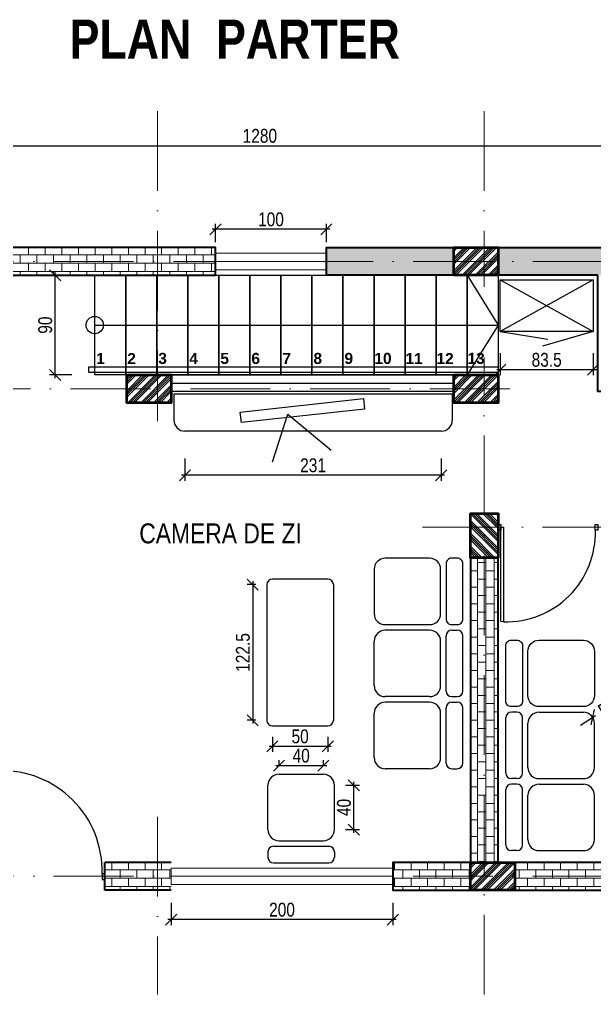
# Model space of a CAD drawing. Header units: centimetres. Extents: x 6698 to 10788, y -16856 to -14452.
# Drawn here: x 7305 to 7824, y -15632 to -14752 of the extents above; entities that cross this region are included whole.
import ezdxf

# ---------------------------------------------------------------- set-up
doc = ezdxf.new("R2010")
doc.units = ezdxf.units.CM
doc.header["$MEASUREMENT"] = 0
doc.linetypes.add('ACAD_ISO10W100', pattern=[18, 12, -3, 0, -3])
doc.layers.get('Defpoints').update_dxf_attribs({"color": 3, "lineweight": 50})
for name, color, linetype, lineweight in [('axe', 1, 'ACAD_ISO10W100', 15), ('caramida', 20, 'Continuous', 35), ('cotare', 64, 'Continuous', 20), ('ferestre', 140, 'Continuous', 9), ('hasura', 252, 'Continuous', 9), ('mobila sufragerie', 210, 'Continuous', 25), ('mobilier birou', 181, 'Continuous', 25), ('perete rigips', 31, 'Continuous', 25), ('scara', 133, 'Continuous', 25), ('stalp', 5, 'Continuous', 50), ('text', 7, 'Continuous', 30), ('usa', 23, 'Continuous', 15)]:
    doc.layers.add(name, color=color, linetype=linetype, lineweight=lineweight)
doc.styles.add('arial dan', font='arial.ttf', dxfattribs={"width": 0.8})
doc.styles.add('arial narow', font='ARIALN.TTF')
doc.styles.get("Standard").update_dxf_attribs({"font": 'arial.ttf'})
doc.linetypes.add('BATTING', pattern='A,0.0001,-0.1,[134,ltypeshp.shx,S=0.1,R=0,X=-0.1,Y=0],-0.2,[134,ltypeshp.shx,S=0.1,R=180,X=0.1,Y=0],-0.1', length=0.4001)
doc.dimstyles.new('1la50', dxfattribs={"dimtxt": 12.5, "dimasz": 10, "dimexe": 5, "dimexo": 10, "dimgap": 2.5, "dimtad": 1, "dimdec": 1, "dimrnd": 0.5, "dimzin": 12, "dimdsep": 46, "dimtxsty": 'arial dan', "dimblk": 'OBLIQUE', "dimcen": 3, "dimdle": 3, "dimclrd": 256, "dimclre": 256, "dimclrt": 256, "dimadec": 0, "dimazin": 0, "dimtfac": 0.433333, "dimtdec": 1, "dimtmove": 2, "dimatfit": 2, "dimldrblk": 'OPEN30', "dimfxl": 15, "dimfxlon": 1, "dimtolj": 1, "dimtzin": 0, "dimarcsym": 0})
pattern_1 = [(0, (-2339.137, -1847.037), (0, 7.5), []), (90, (-2339.137, -1847.037), (-15, 9e-16), [7.5, -7.5]), (90, (-2331.637, -1847.037), (-15, 9e-16), [-7.5, 7.5])]

# ---------------------------------------------------------------- blocks, each defined once
blk = doc.blocks.new('usa 90cm')
at = {"layer": 'usa', "lineweight": 25}
for points in [[(0, -5.13), (-2.34, -5.13), (-2.34, 0), (0, 0)], [(-87.66, -5.13), (-90, -5.13), (-90, 0), (-87.66, 0)], [(-87.66, -87.65), (-87.66, -2.57), (-85.14, -2.57), (-85.14, -87.77)]]:
    blk.add_lwpolyline(points, close=True, dxfattribs=at)
blk.add_arc((-82.81, -7.42), 80.51, 268.34574, 1.62651, dxfattribs=at)
blk = doc.blocks.new('usa intrare100cm')
at = {"layer": 'usa', "lineweight": 25}
for points in [[(9644.83, -13525.03), (9645.12, -13620.23), (9647.65, -13620.23), (9647.36, -13524.91)], [(9645.12, -13617.66), (9642.78, -13617.66), (9642.78, -13622.79), (9645.12, -13622.79)], [(9742.78, -13617.95), (9740.44, -13617.95), (9740.44, -13623.08), (9742.78, -13623.08)]]:
    blk.add_lwpolyline(points, close=True, dxfattribs=at)
blk.add_arc((9649.97, -13615.38), 90.51, 358.37349, 91.65426, dxfattribs=at)
blk = doc.blocks.new('masa sufragerie')
at = {"layer": 'mobila sufragerie'}
for p, q in [((9922.46, -12371.53), (9872.46, -12371.53)), ((9867.46, -12376.53), (9867.46, -12499.03)), ((9927.46, -12376.53), (9927.46, -12499.03)), ((9872.46, -12504.03), (9922.46, -12504.03))]:
    blk.add_line(p, q, dxfattribs=at)
for centre, start, end in [((9872.46, -12376.53), 90, 180), ((9922.46, -12376.53), 0, 90), ((9872.46, -12499.03), 180, 270), ((9922.46, -12499.03), 270, 0)]:
    blk.add_arc(centre, 5, start, end, dxfattribs=at)
blk = doc.blocks.new('canapea')
at = {"layer": 'mobila sufragerie'}
for p, q in [((10014.22, -12417.66), (9974.22, -12417.66)), ((10029.22, -12472.66), (10029.22, -12422.66)), ((10034.22, -12417.66), (10039.22, -12417.66)), ((10044.22, -12472.66), (10044.22, -12422.66)), ((9964.22, -12467.66), (9964.22, -12427.66)), ((10024.22, -12467.66), (10024.22, -12427.66)), ((10014.22, -12477.66), (9974.22, -12477.66)), ((10034.22, -12477.66), (10039.22, -12477.66)), ((10014.22, -12482.66), (9974.22, -12482.66)), ((10034.22, -12482.66), (10039.22, -12482.66)), ((9964.22, -12532.66), (9964.22, -12492.66)), ((10024.22, -12532.66), (10024.22, -12492.66)), ((10029.22, -12537.66), (10029.22, -12487.66)), ((10044.22, -12537.66), (10044.22, -12487.66)), ((10014.22, -12542.66), (9974.22, -12542.66)), ((10034.22, -12542.66), (10039.22, -12542.66))]:
    blk.add_line(p, q, dxfattribs=at)
for points in [[(9974.22, -12412.66), (10014.22, -12412.66, 0.414214), (10024.22, -12402.66), (10024.22, -12362.66, 0.414214), (10014.22, -12352.66), (9974.22, -12352.66, 0.414214), (9964.22, -12362.66), (9964.22, -12402.66, 0.414214)], [(10044.22, -12407.66), (10044.22, -12357.66, 0.414214), (10039.22, -12352.66), (10034.22, -12352.66, 0.414214), (10029.22, -12357.66), (10029.22, -12407.66, 0.414214), (10034.22, -12412.66), (10039.22, -12412.66, 0.414214)]]:
    blk.add_lwpolyline(points, format="xyb", close=True, dxfattribs=at)
for centre, radius, start, end in [((9974.22, -12427.66), 10, 90, 180), ((10014.22, -12427.66), 10, 0, 90), ((10034.22, -12422.66), 5, 90, 180), ((10039.22, -12422.66), 5, 0, 90), ((9974.22, -12467.66), 10, 180, 270), ((10014.22, -12467.66), 10, 270, 0), ((10034.22, -12472.66), 5, 180, 270), ((10039.22, -12472.66), 5, 270, 0), ((9974.22, -12492.66), 10, 90, 180), ((10014.22, -12492.66), 10, 0, 90), ((10034.22, -12487.66), 5, 90, 180), ((10039.22, -12487.66), 5, 0, 90), ((9974.22, -12532.66), 10, 180, 270), ((10014.22, -12532.66), 10, 270, 0), ((10034.22, -12537.66), 5, 180, 270), ((10039.22, -12537.66), 5, 270, 0)]:
    blk.add_arc(centre, radius, start, end, dxfattribs=at)
blk = doc.blocks.new('fotoliu')
at = {"layer": 'mobila sufragerie'}
for p, q in [((9878.41, -12547.66), (9918.41, -12547.66)), ((9868.41, -12597.66), (9868.41, -12557.66)), ((9928.41, -12597.66), (9928.41, -12557.66)), ((9878.41, -12607.66), (9918.41, -12607.66)), ((9868.41, -12617.66), (9868.41, -12622.66)), ((9873.41, -12612.66), (9923.41, -12612.66)), ((9928.41, -12617.66), (9928.41, -12622.66)), ((9873.41, -12627.66), (9923.41, -12627.66))]:
    blk.add_line(p, q, dxfattribs=at)
for centre, radius, start, end in [((9878.41, -12557.66), 10, 90, 180), ((9918.41, -12557.66), 10, 0, 90), ((9878.41, -12597.66), 10, 180, 270), ((9918.41, -12597.66), 10, 270, 0), ((9873.41, -12617.66), 5, 90, 180), ((9923.41, -12617.66), 5, 0, 90), ((9873.41, -12622.66), 5, 180, 270), ((9923.41, -12622.66), 5, 270, 0)]:
    blk.add_arc(centre, radius, start, end, dxfattribs=at)
blk = doc.blocks.new('dulap sub scara')
at = {"layer": 'mobila sufragerie'}
for p, q in [((10078.03, -13139.97), (10161.69, -13186.73)), ((10161.69, -13139.97), (10078.03, -13186.73)), ((10078.03, -13186.73), (10120.99, -13193.46)), ((10161.69, -13186.73), (10116.1, -13199.67))]:
    blk.add_line(p, q, dxfattribs=at)
blk.add_lwpolyline([(10078.03, -13139.97), (10161.69, -13139.97), (10161.69, -13186.73), (10078.03, -13186.73)], close=True, dxfattribs=at)
blk = doc.blocks.new('canapea birou')
at = {"layer": 'mobilier birou'}
for p, q in [((10093.03, -13530.16), (10088.03, -13530.16)), ((10113.03, -13530.16), (10153.03, -13530.16)), ((10083.03, -13585.16), (10083.03, -13535.16)), ((10098.03, -13585.16), (10098.03, -13535.16)), ((10103.03, -13580.16), (10103.03, -13540.16)), ((10163.03, -13580.16), (10163.03, -13540.16)), ((10093.03, -13590.16), (10088.03, -13590.16)), ((10093.03, -13595.16), (10088.03, -13595.16)), ((10113.03, -13590.16), (10153.03, -13590.16)), ((10113.03, -13595.16), (10153.03, -13595.16)), ((10083.03, -13650.16), (10083.03, -13600.16)), ((10098.03, -13650.16), (10098.03, -13600.16)), ((10103.03, -13645.16), (10103.03, -13605.16)), ((10163.03, -13645.16), (10163.03, -13605.16)), ((10093.03, -13655.16), (10088.03, -13655.16)), ((10113.03, -13655.16), (10153.03, -13655.16))]:
    blk.add_line(p, q, dxfattribs=at)
for points in [[(10083.03, -13520.16), (10083.03, -13470.16, -0.414214), (10088.03, -13465.16), (10093.03, -13465.16, -0.414214), (10098.03, -13470.16), (10098.03, -13520.16, -0.414214), (10093.03, -13525.16), (10088.03, -13525.16, -0.414214)], [(10153.03, -13525.16), (10113.03, -13525.16, -0.414214), (10103.03, -13515.16), (10103.03, -13475.16, -0.414214), (10113.03, -13465.16), (10153.03, -13465.16, -0.414214), (10163.03, -13475.16), (10163.03, -13515.16, -0.414214)]]:
    blk.add_lwpolyline(points, format="xyb", close=True, dxfattribs=at)
for centre, radius, start, end in [((10088.03, -13535.16), 5, 90, 180), ((10093.03, -13535.16), 5, 0, 90), ((10113.03, -13540.16), 10, 90, 180), ((10153.03, -13540.16), 10, 0, 90), ((10088.03, -13585.16), 5, 180, 270), ((10093.03, -13585.16), 5, 270, 0), ((10113.03, -13580.16), 10, 180, 270), ((10153.03, -13580.16), 10, 270, 0), ((10088.03, -13600.16), 5, 90, 180), ((10093.03, -13600.16), 5, 0, 90), ((10113.03, -13605.16), 10, 90, 180), ((10153.03, -13605.16), 10, 0, 90), ((10113.03, -13645.16), 10, 180, 270), ((10153.03, -13645.16), 10, 270, 0), ((10088.03, -13650.16), 5, 180, 270), ((10093.03, -13650.16), 5, 270, 0)]:
    blk.add_arc(centre, radius, start, end, dxfattribs=at)
blk = doc.blocks.new('TV')
at = {"layer": 'mobila sufragerie'}
blk.add_lwpolyline([(0, 0), (111.19, 12.19), (112.23, 2.69), (1.04, -9.5)], close=True, dxfattribs=at)
blk.add_lwpolyline([(29.16, -44.88), (42.95, -2.02), (82.02, -34.29)], dxfattribs=at)
blk = doc.blocks.new('masa televizor')
at = {"layer": 'mobila sufragerie'}
for p, q in [((7444.4, -15089.84), (7444.4, -15113.62)), ((7685.57, -15123.62), (7454.4, -15123.62))]:
    blk.add_line(p, q, dxfattribs=at)
blk.add_lwpolyline([(7444.4, -15089.84), (7695.57, -15089.84), (7695.57, -15113.62, 1)], format="xyb", dxfattribs=at)
for centre, start, end in [((7454.4, -15113.62), 180, 270), ((7685.57, -15113.62), 270, 0)]:
    blk.add_arc(centre, 10, start, end, dxfattribs=at)
blk.add_blockref('TV', (7504.29, -15106.31), dxfattribs=at)
blk = doc.blocks.new('_Oblique')
at = {"color": 0, "linetype": 'ByBlock', "lineweight": -2}
blk.add_line((-0.5, -0.5), (0.5, 0.5), dxfattribs=at)
blk = doc.blocks.new('*D1448')
at = {"layer": 'cotare', "lineweight": -2, "transparency": 16777216}
for p, q in [((6881.99, -14880.94), (6881.99, -14860.94)), ((8161.99, -14880.94), (8161.99, -14860.94)), ((6878.99, -14865.94), (8164.99, -14865.94))]:
    blk.add_line(p, q, dxfattribs=at)
at = {"layer": 'Defpoints', "color": 0, "transparency": 16777216}
for p in [(8161.99, -14865.94), (6881.99, -14957.86), (8161.99, -14957.86)]:
    blk.add_point(p, dxfattribs=at)
at = {"layer": 'cotare', "lineweight": -2, "transparency": 16777216, "xscale": 10, "yscale": 10, "zscale": 10, "rotation": 180}
blk.add_blockref('_Oblique', (6881.99, -14865.94), dxfattribs=at)
at = {"layer": 'cotare', "lineweight": -2, "transparency": 16777216, "xscale": 10, "yscale": 10, "zscale": 10}
blk.add_blockref('_Oblique', (8161.99, -14865.94), dxfattribs=at)
at = {"layer": 'cotare', "transparency": 16777216, "insert": (7521.99, -14857.06), "char_height": 12.5, "attachment_point": 5, "style": 'arial dan'}
blk.add_mtext('\\A1;1280', dxfattribs=at)
blk = doc.blocks.new('_Open30')
at = {"color": 0, "linetype": 'ByBlock', "lineweight": -2}
for p, q in [((-1, 0.268), (0, 0)), ((0, 0), (-1, -0.268)), ((0, 0), (-1, 0))]:
    blk.add_line(p, q, dxfattribs=at)
blk = doc.blocks.new('scara cu balustrada')
at = {"layer": 'scara'}
for points in [[(28, -90), (0, -90), (0, 0), (28, 0), (28, -90)], [(56, -90), (28, -90), (28, 0), (56, 0), (56, -90)], [(84, -90), (56, -90), (56, 0), (84, 0), (84, -90)], [(336, 0), (364, -45), (336, -90)], [(112, -90), (84, -90), (84, 0), (112, 0), (112, -90)], [(140, -90), (112, -90), (112, 0), (140, 0), (140, -90)], [(168, -90), (140, -90), (140, 0), (168, 0), (168, -90)], [(196, -90), (168, -90), (168, 0), (196, 0), (196, -90)], [(224, -90), (196, -90), (196, 0), (224, 0), (224, -90)], [(252, -90), (224, -90), (224, 0), (252, 0), (252, -90)], [(280, -90), (252, -90), (252, 0), (280, 0), (280, -90)], [(308, -90), (280, -90), (280, 0), (308, 0), (308, -90)], [(336, -90), (308, -90), (308, 0), (336, 0), (336, -90)], [(364, -90), (336, -90), (336, 0), (364, 0), (364, -90)], [(0, -45), (364, -45)], [(364, -82.96), (-5.53, -82.96), (-5.53, -87.59), (364, -87.59)]]:
    blk.add_lwpolyline(points, dxfattribs=at)
blk.add_circle((0, -45), 7.81, dxfattribs=at)
blk = doc.blocks.new('fereastra camera de zi')
at = {"layer": 'ferestre'}
for p, q in [((200, 7.5), (0, 7.5)), ((0, 7.5), (0, -7.5)), ((200, 0), (0, 0)), ((200, 7.5), (200, -7.5)), ((200, -7.5), (0, -7.5))]:
    blk.add_line(p, q, dxfattribs=at)
blk = doc.blocks.new('fereastra medie bucatarie')
at = {"layer": 'ferestre'}
for p, q in [((100, 7.5), (0, 7.5)), ((0, 7.5), (0, -7.5)), ((100, 0), (0, 0)), ((100, 7.5), (100, -7.5)), ((100, -7.5), (0, -7.5))]:
    blk.add_line(p, q, dxfattribs=at)
blk = doc.blocks.new('stalp beton')
at = {"layer": 'hasura'}
h = blk.add_hatch(dxfattribs=at)
h.set_pattern_fill('ANSI34', color=256, scale=11)
h.set_pattern_definition([(45, (-9421.124, 13347.162), (-5.833631, 5.833631), []), (45, (-9419.179, 13347.162), (-5.833631, 5.833631), []), (45, (-9417.235, 13347.162), (-5.833631, 5.833631), []), (45, (-9415.29, 13347.162), (-5.833631, 5.833631), [])])
h.paths.add_polyline_path([(40, 0), (0, 0), (0, -25), (40, -25)])
at = {"layer": 'stalp'}
blk.add_lwpolyline([(0, 0), (40, 0), (40, -25), (0, -25)], close=True, dxfattribs=at)
blk = doc.blocks.new('*D1493')
at = {"layer": 'cotare', "lineweight": -2, "transparency": 16777216}
for p, q in [((7533.32, -15399.57), (7533.32, -15413.02)), ((7583.32, -15399.57), (7583.32, -15413.02)), ((7530.32, -15408.02), (7586.32, -15408.02))]:
    blk.add_line(p, q, dxfattribs=at)
at = {"layer": 'Defpoints', "color": 0, "transparency": 16777216}
for p in [(7533.32, -15389.57), (7583.32, -15389.57), (7583.32, -15408.02)]:
    blk.add_point(p, dxfattribs=at)
at = {"layer": 'cotare', "lineweight": -2, "transparency": 16777216, "xscale": 10, "yscale": 10, "zscale": 10, "rotation": 180}
blk.add_blockref('_Oblique', (7533.32, -15408.02), dxfattribs=at)
at = {"layer": 'cotare', "lineweight": -2, "transparency": 16777216, "xscale": 10, "yscale": 10, "zscale": 10}
blk.add_blockref('_Oblique', (7583.32, -15408.02), dxfattribs=at)
at = {"layer": 'cotare', "transparency": 16777216, "insert": (7558.32, -15399.13), "char_height": 12.5, "attachment_point": 5, "style": 'arial dan'}
blk.add_mtext('\\A1;50', dxfattribs=at)
blk = doc.blocks.new('*D1495')
at = {"layer": 'cotare', "lineweight": -2, "transparency": 16777216}
for p, q in [((7515.56, -15259.07), (7515.56, -15387.57)), ((7518.32, -15262.07), (7510.56, -15262.07)), ((7518.32, -15384.57), (7510.56, -15384.57))]:
    blk.add_line(p, q, dxfattribs=at)
at = {"layer": 'Defpoints', "color": 0, "transparency": 16777216}
for p in [(7528.32, -15262.07), (7515.56, -15384.57), (7528.32, -15384.57)]:
    blk.add_point(p, dxfattribs=at)
at = {"layer": 'cotare', "lineweight": -2, "transparency": 16777216, "xscale": 10, "yscale": 10, "zscale": 10}
for p, rotation in [((7515.56, -15262.07), 90), ((7515.56, -15384.57), 270)]:
    blk.add_blockref('_Oblique', p, dxfattribs=dict(at, rotation=rotation))
at = {"layer": 'cotare', "transparency": 16777216, "insert": (7506.68, -15323.32), "char_height": 12.5, "attachment_point": 5, "rotation": 90, "style": 'arial dan'}
blk.add_mtext('\\A1;122.5', dxfattribs=at)
blk = doc.blocks.new('*D1496')
at = {"layer": 'cotare', "lineweight": -2, "transparency": 16777216}
for p, q in [((7599.27, -15443.21), (7611.78, -15443.21)), ((7606.78, -15486.21), (7606.78, -15440.21)), ((7599.27, -15483.21), (7611.78, -15483.21))]:
    blk.add_line(p, q, dxfattribs=at)
at = {"layer": 'Defpoints', "color": 0, "transparency": 16777216}
for p in [(7589.27, -15443.21), (7606.78, -15443.21), (7589.27, -15483.21)]:
    blk.add_point(p, dxfattribs=at)
at = {"layer": 'cotare', "lineweight": -2, "transparency": 16777216, "xscale": 10, "yscale": 10, "zscale": 10}
for p, rotation in [((7606.78, -15443.21), 90), ((7606.78, -15483.21), 270)]:
    blk.add_blockref('_Oblique', p, dxfattribs=dict(at, rotation=rotation))
at = {"layer": 'cotare', "transparency": 16777216, "insert": (7597.9, -15463.21), "char_height": 12.5, "attachment_point": 5, "rotation": 90, "style": 'arial dan'}
blk.add_mtext('\\A1;40', dxfattribs=at)
blk = doc.blocks.new('*D1497')
at = {"layer": 'cotare', "lineweight": -2, "transparency": 16777216}
for p, q in [((7536.27, -15425.39), (7582.27, -15425.39)), ((7539.27, -15425.39), (7539.27, -15420.39)), ((7579.27, -15425.39), (7579.27, -15420.39))]:
    blk.add_line(p, q, dxfattribs=at)
at = {"layer": 'Defpoints', "color": 0, "transparency": 16777216}
for p in [(7579.27, -15425.39), (7539.27, -15433.21), (7579.27, -15433.21)]:
    blk.add_point(p, dxfattribs=at)
at = {"layer": 'cotare', "lineweight": -2, "transparency": 16777216, "xscale": 10, "yscale": 10, "zscale": 10, "rotation": 180}
blk.add_blockref('_Oblique', (7539.27, -15425.39), dxfattribs=at)
at = {"layer": 'cotare', "lineweight": -2, "transparency": 16777216, "xscale": 10, "yscale": 10, "zscale": 10}
blk.add_blockref('_Oblique', (7579.27, -15425.39), dxfattribs=at)
at = {"layer": 'cotare', "transparency": 16777216, "insert": (7559.27, -15416.5), "char_height": 12.5, "attachment_point": 5, "style": 'arial dan'}
blk.add_mtext('\\A1;40', dxfattribs=at)
blk = doc.blocks.new('*D1509')
at = {"layer": 'cotare', "lineweight": -2, "transparency": 16777216}
for p, q in [((7584.99, -14941.36), (7478.99, -14941.36)), ((7481.99, -14952.86), (7481.99, -14936.36)), ((7581.99, -14952.86), (7581.99, -14936.36))]:
    blk.add_line(p, q, dxfattribs=at)
at = {"layer": 'Defpoints', "color": 0, "transparency": 16777216}
for p in [(7481.99, -14941.36), (7481.99, -14962.86), (7581.99, -14962.86)]:
    blk.add_point(p, dxfattribs=at)
at = {"layer": 'cotare', "lineweight": -2, "transparency": 16777216, "xscale": 10, "yscale": 10, "zscale": 10, "rotation": 180}
blk.add_blockref('_Oblique', (7481.99, -14941.36), dxfattribs=at)
at = {"layer": 'cotare', "lineweight": -2, "transparency": 16777216, "xscale": 10, "yscale": 10, "zscale": 10}
blk.add_blockref('_Oblique', (7581.99, -14941.36), dxfattribs=at)
at = {"layer": 'cotare', "transparency": 16777216, "insert": (7531.99, -14932.48), "char_height": 12.5, "attachment_point": 5, "style": 'arial dan'}
blk.add_mtext('\\A1;100', dxfattribs=at)
blk = doc.blocks.new('*D1514')
at = {"layer": 'cotare', "lineweight": -2, "transparency": 16777216}
blk.add_line((7811.37, -15388.82), (7824.83, -15380.17), dxfattribs=at)
at = {"layer": 'Defpoints', "color": 0, "transparency": 16777216}
for p in [(7822.31, -15381.79), (7813.89, -15387.2)]:
    blk.add_point(p, dxfattribs=at)
at = {"layer": 'cotare', "lineweight": -2, "transparency": 16777216, "xscale": 10, "yscale": 10, "zscale": 10, "rotation": 32.68908811467763}
blk.add_blockref('_Oblique', (7822.31, -15381.79), dxfattribs=at)
at = {"layer": 'cotare', "transparency": 16777216, "insert": (7839.78, -15370.58), "char_height": 12.5, "attachment_point": 5, "rotation": 32.68909, "style": 'arial dan'}
blk.add_mtext('\\A1;R10', dxfattribs=at)
blk = doc.blocks.new('*D1515')
at = {"layer": 'cotare', "lineweight": -2, "transparency": 16777216}
for p, q in [((7454.4, -15148.33), (7454.4, -15168.33)), ((7685.57, -15148.33), (7685.57, -15168.33)), ((7688.57, -15163.33), (7451.4, -15163.33))]:
    blk.add_line(p, q, dxfattribs=at)
at = {"layer": 'Defpoints', "color": 0, "transparency": 16777216}
for p in [(7454.4, -15123.62), (7685.57, -15123.62), (7454.4, -15163.33)]:
    blk.add_point(p, dxfattribs=at)
at = {"layer": 'cotare', "lineweight": -2, "transparency": 16777216, "xscale": 10, "yscale": 10, "zscale": 10, "rotation": 180}
blk.add_blockref('_Oblique', (7454.4, -15163.33), dxfattribs=at)
at = {"layer": 'cotare', "lineweight": -2, "transparency": 16777216, "xscale": 10, "yscale": 10, "zscale": 10}
blk.add_blockref('_Oblique', (7685.57, -15163.33), dxfattribs=at)
at = {"layer": 'cotare', "transparency": 16777216, "insert": (7569.98, -15154.45), "char_height": 12.5, "attachment_point": 5, "style": 'arial dan'}
blk.add_mtext('\\A1;231', dxfattribs=at)
blk = doc.blocks.new('*D1516')
at = {"layer": 'cotare', "lineweight": -2, "transparency": 16777216}
for p, q in [((7441.99, -15549.44), (7441.99, -15569.44)), ((7641.99, -15549.44), (7641.99, -15569.44)), ((7644.99, -15564.44), (7438.99, -15564.44))]:
    blk.add_line(p, q, dxfattribs=at)
at = {"layer": 'Defpoints', "color": 0, "transparency": 16777216}
for p in [(7441.99, -15532.86), (7641.99, -15532.86), (7441.99, -15564.44)]:
    blk.add_point(p, dxfattribs=at)
at = {"layer": 'cotare', "lineweight": -2, "transparency": 16777216, "xscale": 10, "yscale": 10, "zscale": 10, "rotation": 180}
blk.add_blockref('_Oblique', (7441.99, -15564.44), dxfattribs=at)
at = {"layer": 'cotare', "lineweight": -2, "transparency": 16777216, "xscale": 10, "yscale": 10, "zscale": 10}
blk.add_blockref('_Oblique', (7641.99, -15564.44), dxfattribs=at)
at = {"layer": 'cotare', "transparency": 16777216, "insert": (7541.99, -15555.56), "char_height": 12.5, "attachment_point": 5, "style": 'arial dan'}
blk.add_mtext('\\A1;200', dxfattribs=at)
blk = doc.blocks.new('*D1524')
at = {"layer": 'cotare', "lineweight": -2, "transparency": 16777216}
for p, q in [((7352.29, -14982.86), (7332.29, -14982.86)), ((7337.29, -15075.86), (7337.29, -14979.86)), ((7352.29, -15072.86), (7332.29, -15072.86))]:
    blk.add_line(p, q, dxfattribs=at)
at = {"layer": 'Defpoints', "color": 0, "transparency": 16777216}
for p in [(7337.29, -14982.86), (7372.99, -14982.86), (7372.99, -15072.86)]:
    blk.add_point(p, dxfattribs=at)
at = {"layer": 'cotare', "lineweight": -2, "transparency": 16777216, "xscale": 10, "yscale": 10, "zscale": 10}
for p, rotation in [((7337.29, -14982.86), 90), ((7337.29, -15072.86), 270)]:
    blk.add_blockref('_Oblique', p, dxfattribs=dict(at, rotation=rotation))
at = {"layer": 'cotare', "transparency": 16777216, "insert": (7328.4, -15027.86), "char_height": 12.5, "attachment_point": 5, "rotation": 90, "style": 'arial dan'}
blk.add_mtext('\\A1;90', dxfattribs=at)
blk = doc.blocks.new('*D1525')
at = {"layer": 'cotare', "lineweight": -2, "transparency": 16777216}
for p, q in [((7738.9, -15053.13), (7738.9, -15073.13)), ((7822.56, -15053.13), (7822.56, -15073.13)), ((7825.56, -15068.13), (7735.9, -15068.13))]:
    blk.add_line(p, q, dxfattribs=at)
at = {"layer": 'Defpoints', "color": 0, "transparency": 16777216}
for p in [(7738.9, -15033.76), (7822.56, -15033.76), (7738.9, -15068.13)]:
    blk.add_point(p, dxfattribs=at)
at = {"layer": 'cotare', "lineweight": -2, "transparency": 16777216, "xscale": 10, "yscale": 10, "zscale": 10, "rotation": 180}
blk.add_blockref('_Oblique', (7738.9, -15068.13), dxfattribs=at)
at = {"layer": 'cotare', "lineweight": -2, "transparency": 16777216, "xscale": 10, "yscale": 10, "zscale": 10}
blk.add_blockref('_Oblique', (7822.56, -15068.13), dxfattribs=at)
at = {"layer": 'cotare', "transparency": 16777216, "insert": (7780.73, -15059.24), "char_height": 12.5, "attachment_point": 5, "style": 'arial dan'}
blk.add_mtext('\\A1;83.5', dxfattribs=at)

msp = doc.modelspace()

# ---------------------------------------------------------------- hatches: boundary and pattern name
at = {"layer": 'hasura'}
h = msp.add_hatch(dxfattribs=at)
h.set_pattern_fill('BRICK', color=256, scale=30)
h.set_pattern_definition(pattern_1)
h.paths.add_polyline_path([(7696.99, -14957.86), (7581.99, -14957.86), (7581.99, -14970.36), (7696.99, -14970.36)])
h.paths.add_polyline_path([(7696.99, -14970.36), (7581.99, -14970.36), (7581.99, -14977.86), (7581.99, -14982.86), (7696.99, -14982.86)])
h.paths.add_polyline_path([(7839.49, -14957.86), (7736.99, -14957.86), (7736.99, -14970.36), (7839.49, -14970.36)])
h.paths.add_polyline_path([(7839.49, -14970.36), (7736.99, -14970.36), (7736.99, -14982.86), (7826.99, -14982.86), (7839.49, -14982.86)])
h.paths.add_polyline_path([(8121.99, -14957.86), (7839.49, -14957.86), (7839.49, -14970.36), (8121.99, -14970.36)])
h.paths.add_polyline_path([(8121.99, -14970.36), (7839.49, -14970.36), (7839.49, -14982.86), (7851.99, -14982.86), (8121.99, -14982.86)])
h.paths.add_polyline_path([(7034.15, -14957.86), (6921.99, -14957.86), (6921.99, -14970.36), (7034.15, -14969.11)])
h.paths.add_polyline_path([(7034.15, -14970.36), (6921.99, -14970.36), (6921.99, -14982.86), (7034.15, -14982.86)])
h.paths.add_polyline_path([(7034.15, -14957.86), (7034.15, -14969.11)], flags=17)
h.paths.add_polyline_path([(7034.15, -14970.36), (7034.15, -14982.86), (7456.99, -14982.86), (7034.15, -14982.86)])
h = msp.add_hatch(dxfattribs=at)
h.set_pattern_fill('BRICK', color=256, scale=30)
h.set_pattern_definition(pattern_1)
h.paths.add_polyline_path([(7429.49, -14957.86), (7134.15, -14957.86), (7134.15, -14970.36), (7429.49, -14970.36)])
h.paths.add_polyline_path([(7429.49, -14970.36), (7134.15, -14970.36), (7134.15, -14977.86), (7134.15, -14982.86), (7429.49, -14982.86)])
h.paths.add_polyline_path([(7481.99, -14957.86), (7429.49, -14957.86), (7429.49, -14970.36), (7481.99, -14970.36)])
h.paths.add_polyline_path([(7481.99, -14970.36), (7429.49, -14970.36), (7429.49, -14982.86), (7481.99, -14982.86)])
h = msp.add_hatch(dxfattribs=at)
h.set_pattern_fill('ANSI34', color=256, scale=11, angle=-90)
h.set_pattern_definition([(315, (21059.149, -5776.737), (5.833631, 5.833631), []), (315, (21059.149, -5778.681), (5.833631, 5.833631), []), (315, (21059.149, -5780.626), (5.833631, 5.833631), []), (315, (21059.149, -5782.57), (5.833631, 5.833631), [])])
h.paths.add_polyline_path([(7711.99, -15237.86), (7711.99, -15197.86), (7736.99, -15197.86), (7736.99, -15237.86)])
h = msp.add_hatch(dxfattribs=at)
h.set_pattern_fill('BRICK', color=256, scale=30, angle=90)
h.set_pattern_definition([(90, (-2339.137, -1847.037), (-7.5, 5e-16), []), (180, (-2339.137, -1847.037), (-2e-15, -15), [7.5, -7.5]), (180, (-2339.137, -1839.537), (-2e-15, -15), [-7.5, 7.5])])
h.paths.add_polyline_path([(7724.49, -15237.86), (7711.99, -15237.86), (7711.99, -15512.59), (7724.49, -15512.59)])
h.paths.add_polyline_path([(7736.99, -15237.86), (7724.49, -15237.86), (7724.49, -15512.59), (7736.99, -15512.59)])
h = msp.add_hatch(dxfattribs=at)
h.set_pattern_fill('BRICK', color=256, scale=30)
h.set_pattern_definition(pattern_1)
h.paths.add_polyline_path([(7429.49, -15512.86), (7381.99, -15512.86), (7381.99, -15525.36), (7429.49, -15525.36)])
h.paths.add_polyline_path([(7441.99, -15517.86), (7441.99, -15512.86), (7429.49, -15512.86), (7429.49, -15525.36), (7441.99, -15525.36)])
h.paths.add_polyline_path([(7441.99, -15525.36), (7429.49, -15525.36), (7429.49, -15537.86), (7441.99, -15537.86)])
h.paths.add_polyline_path([(7429.49, -15525.36), (7381.99, -15525.36), (7381.99, -15537.86), (7429.49, -15537.86)])
h = msp.add_hatch(dxfattribs=at)
h.set_pattern_fill('BRICK', color=256, scale=30)
h.set_pattern_definition(pattern_1)
h.paths.add_polyline_path([(7711.99, -15512.86), (7641.99, -15512.86), (7641.99, -15525.36), (7711.99, -15525.36)])
h.paths.add_polyline_path([(7711.99, -15525.36), (7641.99, -15525.36), (7641.99, -15532.86), (7641.99, -15537.86), (7711.99, -15537.86)])
h.paths.add_polyline_path([(8121.99, -15512.86), (7751.99, -15512.86), (7751.99, -15525.36), (8121.99, -15525.36)])
h.paths.add_polyline_path([(8121.99, -15525.36), (7751.99, -15525.36), (7751.99, -15537.86), (8121.99, -15537.86)])

# ---------------------------------------------------------------- linework, layer by layer
at = {"layer": 'axe', "linetype": 'ACAD_ISO10W100', "ltscale": 6}
msp.add_line((7429.49, -15471.61), (7429.49, -15632.03), dxfattribs=at)
for points in [[(7429.49, -14834.65), (7429.49, -15114.47)], [(7724.49, -14834.65), (7724.49, -14993.25)], [(8272.72, -14970.36), (6767.12, -14970.36)], [(7724.49, -15632.03), (7724.49, -15056.96)], [(7747.48, -15085.36), (6767.12, -15085.36)], [(7668.85, -15210.36), (8272.72, -15210.36)], [(8272.72, -15525.36), (6767.12, -15525.36)]]:
    msp.add_lwpolyline(points, dxfattribs=at)
at = {"layer": 'caramida'}
for points in [[(7134.15, -14982.86), (7481.99, -14982.86), (7481.99, -14957.86), (7134.15, -14957.86), (7134.15, -14982.86)], [(7441.99, -15512.86), (7381.99, -15512.86)], [(7381.99, -15537.86), (7381.99, -15512.86)], [(7441.99, -15537.86), (7381.99, -15537.86)]]:
    msp.add_lwpolyline(points, dxfattribs=at)
for points in [[(7826.99, -14982.86), (7581.99, -14982.86), (7581.99, -14957.86), (8161.99, -14957.86), (8161.99, -15107.86), (8136.99, -15107.86), (8136.99, -14982.86), (7851.99, -14982.86), (7851.99, -15087.86), (7826.99, -15087.86)], [(7711.99, -15512.86), (7641.99, -15512.86), (7641.99, -15537.86), (8161.99, -15537.86), (8161.99, -15442.86), (8136.99, -15442.86), (8136.99, -15512.86), (7736.99, -15512.86), (7736.99, -15197.86), (7711.99, -15197.86)]]:
    msp.add_lwpolyline(points, close=True, dxfattribs=at)
at = {"layer": 'ferestre'}
for p, q in [((7481.99, -14962.86), (7481.99, -14977.86)), ((7581.99, -14962.86), (7581.99, -14977.86))]:
    msp.add_line(p, q, dxfattribs=at)
at = {"layer": 'perete rigips', "linetype": 'BATTING', "ltscale": 18}
msp.add_line((7441.99, -15080.36), (7696.99, -15080.36), dxfattribs=at)
at = {"layer": 'perete rigips'}
msp.add_lwpolyline([(7441.99, -15072.86), (7696.99, -15072.86), (7696.99, -15087.86), (7441.99, -15087.86)], close=True, dxfattribs=at)
at = {"layer": 'stalp'}
msp.add_lwpolyline([(7736.99, -15237.86), (7711.99, -15237.86), (7711.99, -15197.86), (7736.99, -15197.86)], close=True, dxfattribs=at)

# ---------------------------------------------------------------- block references
at = {"layer": 'hasura'}
for name, p in [('stalp beton', (7696.99, -14957.86)), ('fereastra medie bucatarie', (7481.99, -14970.36)), ('stalp beton', (7401.99, -15072.86)), ('stalp beton', (7696.99, -15072.86)), ('stalp beton', (7711.99, -15512.86)), ('fereastra camera de zi', (7441.99, -15525.36))]:
    msp.add_blockref(name, p, dxfattribs=at)
at = {"layer": 'mobila sufragerie'}
for name in ['canapea', 'masa sufragerie', 'fotoliu']:
    msp.add_blockref(name, (-2339.14, -2885.55), dxfattribs=at)
at = {"layer": 'mobilier birou'}
for name, p in [('scara cu balustrada', (7372.99, -14982.86)), ('dulap sub scara', (-2339.14, -1847.04)), ('masa televizor', (0, 0)), ('canapea birou', (-2339.14, -1847.04))]:
    msp.add_blockref(name, p, dxfattribs=at)
at = {"layer": 'scara'}
for name, p in [('usa 90cm', (7826.99, -15207.79)), ('usa intrare100cm', (-2360.79, -1905.13))]:
    msp.add_blockref(name, p, dxfattribs=at)

# ---------------------------------------------------------------- texts
at = {"layer": 'scara', "char_height": 10, "width": 315.5169, "attachment_point": 8, "line_spacing_factor": 0.85}
for s, insert in [('{\\fArial|b1|i0|c0|p34;1}', (7378.22, -15063.03)), ('{\\fArial|b1|i0|c0|p34;2}', (7406.22, -15063.03)), ('{\\fArial|b1|i0|c0|p34;3}', (7434.22, -15063.03)), ('{\\fArial|b1|i0|c0|p34;4}', (7462.22, -15063.03)), ('{\\fArial|b1|i0|c0|p34;5}', (7490.22, -15063.03)), ('{\\fArial|b1|i0|c0|p34;6}', (7518.22, -15063.03)), ('{\\fArial|b1|i0|c0|p34;7}', (7546.22, -15063.03)), ('{\\fArial|b1|i0|c0|p34;8}', (7574.22, -15063.03)), ('{\\fArial|b1|i0|c0|p34;9}', (7602.22, -15063.03)), ('{\\fArial|b1|i0|c0|p34;10}', (7633.09, -15063.03)), ('{\\fArial|b1|i0|c0|p34;11}', (7661.09, -15063.03)), ('{\\fArial|b1|i0|c0|p34;12}', (7689.09, -15063.03)), ('{\\fArial|b1|i0|c0|p34;13}', (7717.09, -15063.03))]:
    msp.add_mtext(s, dxfattribs=dict(at, insert=insert))
at = {"layer": 'text', "insert": (7499.29, -14766.35), "char_height": 23.328, "attachment_point": 5, "line_spacing_factor": 0.7, "style": 'arial narow'}
msp.add_mtext('{\\fArial Narrow|b1|i0|c0|p34;\\W9.815;   \\W1;\\P\\H0.9877x;\\W9.938;   \\W1;\\P\\H1.528x;PLAN  PARTER\\P\\fArial Narrow|b0|i1|c0|p34;\\H0.45425x;\\P\\fArial Narrow|b1|i0|c0|p34;\\H1.44x;\\W9.938;   }', dxfattribs=at)
at = {"layer": 'text', "insert": (7486.49, -15206.85), "char_height": 18, "width": 354.4674, "attachment_point": 2, "line_spacing_factor": 0.85, "style": 'arial narow'}
msp.add_mtext('CAMERA DE ZI', dxfattribs=at)

# ---------------------------------------------------------------- dimensions: what is measured, and where the dimension line sits
at = {"layer": 'cotare'}
for base, p1, p2, picture, middle in [((8161.99, -14865.94), (6881.99, -14957.86), (8161.99, -14957.86), '*D1448', (7521.99, -14857.06)), ((7481.99, -14941.36), (7581.99, -14962.86), (7481.99, -14962.86), '*D1509', (7531.99, -14932.48)), ((7738.9, -15068.13), (7822.56, -15033.76), (7738.9, -15033.76), '*D1525', (7780.73, -15059.24)), ((7454.4, -15163.33), (7685.57, -15123.62), (7454.4, -15123.62), '*D1515', (7569.98, -15154.45)), ((7583.32, -15408.02), (7533.32, -15389.57), (7583.32, -15389.57), '*D1493', (7558.32, -15399.13)), ((7579.27, -15425.39), (7539.27, -15433.21), (7579.27, -15433.21), '*D1497', (7559.27, -15416.5)), ((7441.99, -15564.44), (7641.99, -15532.86), (7441.99, -15532.86), '*D1516', (7541.99, -15555.56))]:
    dim = msp.add_linear_dim(base=base, p1=p1, p2=p2, dimstyle='1la50', dxfattribs=at)
    dim.commit()
    dim.dimension.update_dxf_attribs({"geometry": picture, "text_midpoint": middle})
for base, p1, p2, picture, middle in [((7337.29, -14982.86), (7372.99, -15072.86), (7372.99, -14982.86), '*D1524', (7328.4, -15027.86)), ((7515.56, -15384.57), (7528.32, -15262.07), (7528.32, -15384.57), '*D1495', (7506.68, -15323.32)), ((7606.78, -15443.21), (7589.27, -15483.21), (7589.27, -15443.21), '*D1496', (7597.9, -15463.21))]:
    dim = msp.add_linear_dim(base=base, p1=p1, p2=p2, angle=90, dimstyle='1la50', dxfattribs=at)
    dim.commit()
    dim.dimension.update_dxf_attribs({"geometry": picture, "text_midpoint": middle})
dim = msp.add_radius_dim(center=(7813.89, -15387.2), mpoint=(7822.31, -15381.79), dimstyle='1la50', dxfattribs=at)
dim.commit()
dim.dimension.update_dxf_attribs({"geometry": '*D1514', "text_midpoint": (7839.78, -15370.58), "dimtype": 164})

doc.saveas('drawing.dxf')
